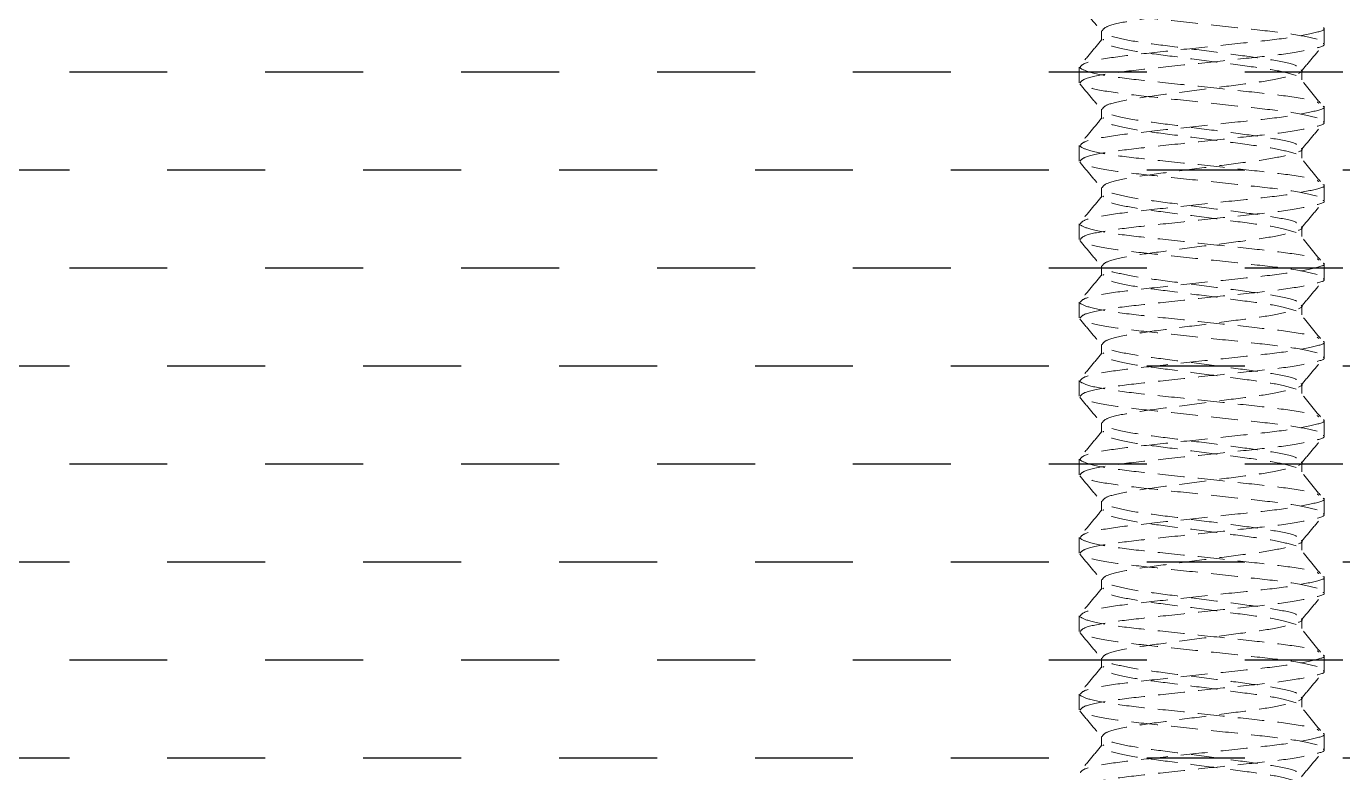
# Model space of a CAD drawing. Header units: millimetres. Extents: x 1522 to 2996, y -37 to 935.
# Drawn here: x 2295.18 to 2343.52, y 269.89 to 297.28 of the extents above; entities that cross this region are included whole.
import ezdxf

# ---------------------------------------------------------------- set-up
doc = ezdxf.new("R2010")
doc.units = ezdxf.units.MM
doc.linetypes.add('HIDDEN', pattern=[1.905, 1.27, -0.635])

# ---------------------------------------------------------------- blocks, each defined once
blk = doc.blocks.new('clampattachmentsideview')
at = {"linetype": 'Continuous'}
h = blk.add_hatch(dxfattribs=at)
h.set_pattern_fill('DASH', scale=37.203671, style=0)
h.set_pattern_definition([(0, (2388.1104, -134.014), (4.650459, 4.650459), [4.65046, -4.65046])])
h.paths.add_polyline_path([(3482.705, 103.273), (3482.705, 307.893), (3036.261, 307.893), (3036.261, 103.273)], flags=0)
at = {"color": 7, "linetype": 'HIDDEN', "lineweight": 0}
for p, q in [((3384.938, 287.027), (3384.938, 286.562)), ((3395.509, 286.425), (3395.509, 287.167)), ((3383.883, 285.307), (3383.883, 284.565)), ((3394.455, 284.702), (3394.455, 285.167)), ((3384.938, 283.307), (3384.938, 282.842)), ((3395.509, 282.705), (3395.509, 283.447)), ((3383.883, 281.587), (3383.883, 280.844)), ((3394.455, 280.982), (3394.455, 281.447)), ((3384.938, 279.586), (3384.938, 279.121)), ((3395.509, 278.984), (3395.509, 279.726)), ((3383.883, 277.866), (3383.883, 277.124)), ((3394.455, 277.261), (3394.455, 277.726)), ((3384.938, 275.866), (3384.938, 275.401)), ((3395.509, 275.264), (3395.509, 276.006)), ((3383.883, 274.146), (3383.883, 273.404)), ((3394.455, 273.541), (3394.455, 274.006)), ((3384.938, 272.146), (3384.938, 271.681)), ((3395.509, 271.544), (3395.509, 272.286)), ((3383.883, 270.426), (3383.883, 269.683)), ((3394.455, 269.821), (3394.455, 270.286)), ((3384.938, 268.425), (3384.938, 267.96)), ((3395.509, 267.823), (3395.509, 268.565)), ((3383.883, 266.705), (3383.883, 265.963)), ((3394.455, 266.1), (3394.455, 266.565)), ((3384.938, 264.705), (3384.938, 264.24)), ((3395.509, 264.103), (3395.509, 264.845)), ((3383.883, 262.985), (3383.883, 262.243)), ((3394.455, 262.38), (3394.455, 262.845)), ((3384.938, 260.985), (3384.938, 260.52)), ((3395.509, 260.382), (3395.509, 261.125)), ((3383.883, 259.264), (3383.883, 258.522)), ((3394.455, 258.659), (3394.455, 259.124)), ((3384.938, 257.264), (3384.938, 256.799)), ((3395.509, 256.662), (3395.509, 257.404)), ((3383.883, 255.544), (3383.883, 254.802)), ((3394.455, 254.939), (3394.455, 255.404)), ((3384.938, 253.544), (3384.938, 253.079)), ((3395.509, 252.942), (3395.509, 253.684))]:
    blk.add_line(p, q, dxfattribs=at)
for points, knots in [([(3384.974, 287.027), (3385.013, 287.093), (3385.096, 287.235), (3386.091, 287.478), (3387.611, 287.688), (3389.463, 287.931), (3391.34, 288.174), (3392.994, 288.383), (3394.066, 288.637), (3394.543, 288.794), (3394.43, 288.879), (3394.418, 288.887)], [0, 0, 0, 0, 0.109711, 0.237124, 0.359367, 0.485644, 0.611921, 0.734164, 0.861577, 0.985644, 1, 1, 1, 1]), ([(3383.903, 288.239), (3384.08, 288.027), (3384.433, 287.605), (3384.785, 287.183), (3384.962, 286.972)], [0, 0, 0, 0, 0.50008, 1, 1, 1, 1]), ([(3395.173, 286.625), (3394.828, 286.709), (3394.152, 286.873), (3392.229, 287.085), (3389.987, 287.327), (3387.679, 287.57), (3385.697, 287.78), (3384.295, 288.026), (3384.053, 288.169), (3383.939, 288.237)], [0, 0, 0, 0, 0.147324, 0.288729, 0.434754, 0.580778, 0.722184, 0.869508, 1, 1, 1, 1]), ([(3395.462, 287.167), (3395.477, 287.158), (3395.617, 287.073), (3395.035, 286.916), (3393.723, 286.662), (3391.705, 286.452), (3389.411, 286.209), (3387.149, 285.967), (3385.292, 285.757), (3384.079, 285.514), (3383.977, 285.372), (3383.93, 285.307)], [0, 0, 0, 0, 0.015181, 0.139258, 0.266646, 0.388916, 0.515181, 0.641446, 0.763716, 0.891104, 1, 1, 1, 1]), ([(3384.961, 286.618), (3384.784, 286.407), (3384.432, 285.984), (3384.079, 285.562), (3383.902, 285.351)], [0, 0, 0, 0, 0.499923, 1, 1, 1, 1]), ([(3383.93, 284.565), (3383.977, 284.63), (3384.079, 284.771), (3385.292, 285.015), (3387.149, 285.224), (3389.411, 285.467), (3391.705, 285.71), (3393.723, 285.92), (3395.035, 286.173), (3395.617, 286.331), (3395.477, 286.416), (3395.462, 286.425)], [0, 0, 0, 0, 0.108896, 0.236284, 0.358554, 0.484819, 0.611084, 0.733354, 0.860742, 0.984819, 1, 1, 1, 1]), ([(3394.18, 284.903), (3393.897, 284.987), (3393.344, 285.152), (3391.769, 285.363), (3389.933, 285.606), (3388.05, 285.848), (3386.403, 286.058), (3385.31, 286.312), (3384.837, 286.487), (3384.999, 286.591), (3385.042, 286.619)], [0, 0, 0, 0, 0.13827, 0.27093, 0.407968, 0.545007, 0.677667, 0.815937, 0.950577, 1, 1, 1, 1]), ([(3394.193, 285.357), (3394.189, 285.36), (3394.097, 285.442), (3393.264, 285.619), (3391.792, 285.828), (3389.925, 286.071), (3388.057, 286.313), (3386.381, 286.525), (3385.723, 286.689), (3385.387, 286.773)], [0, 0, 0, 0, 0.0081607, 0.1762395, 0.3374987, 0.50408, 0.6706616, 0.831921, 1, 1, 1, 1]), ([(3394.431, 285.112), (3394.607, 285.323), (3394.96, 285.745), (3395.313, 286.167), (3395.489, 286.378)], [0, 0, 0, 0, 0.499921, 1, 1, 1, 1]), ([(3383.89, 285.279), (3384.012, 285.205), (3384.261, 285.055), (3385.694, 284.802), (3387.681, 284.592), (3389.981, 284.349), (3392.251, 284.106), (3394.07, 283.897), (3395.122, 283.705), (3395.23, 283.611), (3395.25, 283.593)], [0, 0, 0, 0, 0.137096, 0.277851, 0.412952, 0.552465, 0.691979, 0.827079, 0.967834, 1, 1, 1, 1]), ([(3384.974, 283.307), (3385.013, 283.372), (3385.096, 283.514), (3386.091, 283.758), (3387.611, 283.968), (3389.463, 284.211), (3391.34, 284.453), (3392.994, 284.663), (3394.066, 284.917), (3394.543, 285.074), (3394.43, 285.158), (3394.418, 285.167)], [0, 0, 0, 0, 0.109711, 0.237124, 0.359367, 0.485644, 0.611921, 0.734165, 0.861577, 0.985644, 1, 1, 1, 1]), ([(3383.903, 284.518), (3384.08, 284.307), (3384.433, 283.885), (3384.785, 283.463), (3384.962, 283.252)], [0, 0, 0, 0, 0.50007, 1, 1, 1, 1]), ([(3395.173, 282.904), (3394.828, 282.988), (3394.152, 283.153), (3392.229, 283.365), (3389.987, 283.607), (3387.679, 283.85), (3385.697, 284.059), (3384.295, 284.305), (3384.053, 284.449), (3383.939, 284.516)], [0, 0, 0, 0, 0.147324, 0.288729, 0.434754, 0.580778, 0.722184, 0.869508, 1, 1, 1, 1]), ([(3395.329, 283.59), (3395.157, 283.8), (3394.813, 284.221), (3394.47, 284.641), (3394.298, 284.851)], [0, 0, 0, 0, 0.500016, 1, 1, 1, 1]), ([(3395.462, 283.447), (3395.477, 283.438), (3395.617, 283.352), (3395.035, 283.195), (3393.723, 282.941), (3391.705, 282.732), (3389.411, 282.489), (3387.149, 282.246), (3385.292, 282.036), (3384.079, 281.793), (3383.977, 281.652), (3383.93, 281.587)], [0, 0, 0, 0, 0.015181, 0.139258, 0.266646, 0.388917, 0.515181, 0.641446, 0.763716, 0.891104, 1, 1, 1, 1]), ([(3394.193, 281.636), (3394.189, 281.64), (3394.097, 281.721), (3393.264, 281.899), (3391.791, 282.107), (3389.928, 282.35), (3388.046, 282.593), (3386.422, 282.803), (3385.284, 283.046), (3385.087, 283.188), (3384.996, 283.253)], [0, 0, 0, 0, 0.007133, 0.154051, 0.295008, 0.440616, 0.586225, 0.727182, 0.8741, 1, 1, 1, 1]), ([(3384.961, 282.897), (3384.784, 282.686), (3384.432, 282.264), (3384.079, 281.842), (3383.902, 281.631)], [0, 0, 0, 0, 0.499923, 1, 1, 1, 1]), ([(3383.93, 280.844), (3383.977, 280.91), (3384.079, 281.051), (3385.292, 281.294), (3387.149, 281.504), (3389.411, 281.747), (3391.705, 281.989), (3393.723, 282.199), (3395.035, 282.453), (3395.617, 282.61), (3395.477, 282.695), (3395.462, 282.705)], [0, 0, 0, 0, 0.108896, 0.236284, 0.358554, 0.484819, 0.611084, 0.733354, 0.860742, 0.984819, 1, 1, 1, 1]), ([(3394.18, 281.183), (3393.897, 281.267), (3393.344, 281.431), (3391.769, 281.643), (3389.933, 281.885), (3388.05, 282.128), (3386.403, 282.338), (3385.31, 282.591), (3384.837, 282.767), (3384.999, 282.871), (3385.042, 282.899)], [0, 0, 0, 0, 0.13827, 0.27093, 0.407969, 0.545007, 0.677667, 0.815937, 0.950577, 1, 1, 1, 1]), ([(3394.431, 281.391), (3394.607, 281.602), (3394.96, 282.025), (3395.313, 282.447), (3395.489, 282.658)], [0, 0, 0, 0, 0.499921, 1, 1, 1, 1]), ([(3383.89, 281.559), (3384.012, 281.485), (3384.261, 281.334), (3385.694, 281.081), (3387.681, 280.871), (3389.981, 280.629), (3392.251, 280.386), (3394.07, 280.177), (3395.122, 279.985), (3395.23, 279.89), (3395.25, 279.873)], [0, 0, 0, 0, 0.1370965, 0.2778513, 0.4129517, 0.5524654, 0.691979, 0.8270794, 0.9678342, 1, 1, 1, 1]), ([(3384.974, 279.586), (3385.013, 279.652), (3385.096, 279.794), (3386.091, 280.038), (3387.611, 280.248), (3389.463, 280.49), (3391.34, 280.733), (3392.994, 280.943), (3394.066, 281.196), (3394.543, 281.353), (3394.43, 281.438), (3394.418, 281.447)], [0, 0, 0, 0, 0.109711, 0.237124, 0.359367, 0.485644, 0.611921, 0.734164, 0.861577, 0.985644, 1, 1, 1, 1]), ([(3383.903, 280.798), (3384.08, 280.587), (3384.433, 280.165), (3384.785, 279.742), (3384.962, 279.531)], [0, 0, 0, 0, 0.50008, 1, 1, 1, 1]), ([(3395.173, 279.184), (3394.828, 279.268), (3394.152, 279.433), (3392.229, 279.644), (3389.987, 279.886), (3387.679, 280.129), (3385.697, 280.339), (3384.295, 280.585), (3384.053, 280.729), (3383.939, 280.796)], [0, 0, 0, 0, 0.147324, 0.288729, 0.434754, 0.580778, 0.722184, 0.869508, 1, 1, 1, 1]), ([(3395.329, 279.87), (3395.157, 280.08), (3394.813, 280.5), (3394.47, 280.921), (3394.298, 281.131)], [0, 0, 0, 0, 0.500006, 1, 1, 1, 1]), ([(3395.462, 279.726), (3395.477, 279.717), (3395.617, 279.632), (3395.035, 279.475), (3393.723, 279.221), (3391.705, 279.011), (3389.411, 278.769), (3387.149, 278.526), (3385.292, 278.316), (3384.079, 278.073), (3383.977, 277.931), (3383.93, 277.866)], [0, 0, 0, 0, 0.015181, 0.139258, 0.266646, 0.388916, 0.515181, 0.641446, 0.763716, 0.891104, 1, 1, 1, 1]), ([(3384.961, 279.177), (3384.784, 278.966), (3384.432, 278.543), (3384.079, 278.121), (3383.902, 277.91)], [0, 0, 0, 0, 0.499923, 1, 1, 1, 1]), ([(3383.93, 277.124), (3383.977, 277.189), (3384.079, 277.331), (3385.292, 277.574), (3387.149, 277.784), (3389.411, 278.026), (3391.705, 278.269), (3393.723, 278.479), (3395.035, 278.733), (3395.617, 278.89), (3395.477, 278.975), (3395.462, 278.984)], [0, 0, 0, 0, 0.108896, 0.236284, 0.358554, 0.484819, 0.611083, 0.733354, 0.860742, 0.984819, 1, 1, 1, 1]), ([(3394.18, 277.462), (3393.897, 277.546), (3393.344, 277.711), (3391.769, 277.923), (3389.933, 278.165), (3388.05, 278.408), (3386.403, 278.617), (3385.31, 278.871), (3384.837, 279.047), (3384.999, 279.151), (3385.042, 279.178)], [0, 0, 0, 0, 0.13827, 0.27093, 0.407968, 0.545007, 0.677667, 0.815937, 0.950577, 1, 1, 1, 1]), ([(3394.193, 277.916), (3394.189, 277.92), (3394.097, 278.001), (3393.264, 278.179), (3391.792, 278.387), (3389.925, 278.63), (3388.057, 278.872), (3386.381, 279.084), (3385.723, 279.249), (3385.387, 279.333)], [0, 0, 0, 0, 0.008161, 0.17624, 0.337499, 0.50408, 0.670662, 0.831921, 1, 1, 1, 1]), ([(3394.431, 277.671), (3394.607, 277.882), (3394.96, 278.304), (3395.313, 278.727), (3395.489, 278.938)], [0, 0, 0, 0, 0.499921, 1, 1, 1, 1]), ([(3383.89, 277.838), (3384.012, 277.764), (3384.261, 277.614), (3385.694, 277.361), (3387.681, 277.151), (3389.981, 276.908), (3392.251, 276.665), (3394.07, 276.457), (3395.122, 276.265), (3395.23, 276.17), (3395.25, 276.152)], [0, 0, 0, 0, 0.137096, 0.277851, 0.412952, 0.552465, 0.691979, 0.827079, 0.967834, 1, 1, 1, 1]), ([(3384.974, 275.866), (3385.013, 275.932), (3385.096, 276.074), (3386.091, 276.317), (3387.611, 276.527), (3389.463, 276.77), (3391.34, 277.012), (3392.994, 277.222), (3394.066, 277.476), (3394.543, 277.633), (3394.43, 277.717), (3394.418, 277.726)], [0, 0, 0, 0, 0.109711, 0.237124, 0.359367, 0.485644, 0.611921, 0.734164, 0.861577, 0.985644, 1, 1, 1, 1]), ([(3383.903, 277.077), (3384.08, 276.866), (3384.433, 276.444), (3384.785, 276.022), (3384.962, 275.811)], [0, 0, 0, 0, 0.50007, 1, 1, 1, 1]), ([(3395.173, 275.463), (3394.828, 275.548), (3394.152, 275.712), (3392.229, 275.924), (3389.987, 276.166), (3387.679, 276.409), (3385.697, 276.619), (3384.295, 276.864), (3384.053, 277.008), (3383.939, 277.076)], [0, 0, 0, 0, 0.147324, 0.288729, 0.434754, 0.580778, 0.722184, 0.869508, 1, 1, 1, 1]), ([(3395.329, 276.149), (3395.157, 276.36), (3394.813, 276.78), (3394.47, 277.2), (3394.298, 277.411)], [0, 0, 0, 0, 0.500016, 1, 1, 1, 1]), ([(3395.462, 276.006), (3395.477, 275.997), (3395.617, 275.912), (3395.035, 275.755), (3393.723, 275.501), (3391.705, 275.291), (3389.411, 275.048), (3387.149, 274.805), (3385.292, 274.596), (3384.079, 274.352), (3383.977, 274.211), (3383.93, 274.146)], [0, 0, 0, 0, 0.015181, 0.139258, 0.266646, 0.388916, 0.515181, 0.641446, 0.763716, 0.891104, 1, 1, 1, 1]), ([(3384.961, 275.457), (3384.784, 275.246), (3384.432, 274.823), (3384.079, 274.401), (3383.902, 274.19)], [0, 0, 0, 0, 0.499923, 1, 1, 1, 1]), ([(3383.93, 273.404), (3383.977, 273.469), (3384.079, 273.61), (3385.292, 273.854), (3387.149, 274.063), (3389.411, 274.306), (3391.705, 274.549), (3393.723, 274.758), (3395.035, 275.012), (3395.617, 275.17), (3395.477, 275.255), (3395.462, 275.264)], [0, 0, 0, 0, 0.108896, 0.236284, 0.358554, 0.484819, 0.611084, 0.733354, 0.860742, 0.984819, 1, 1, 1, 1]), ([(3394.18, 273.742), (3393.897, 273.826), (3393.344, 273.991), (3391.769, 274.202), (3389.933, 274.444), (3388.05, 274.687), (3386.403, 274.897), (3385.31, 275.151), (3384.837, 275.326), (3384.999, 275.43), (3385.042, 275.458)], [0, 0, 0, 0, 0.13827, 0.27093, 0.407969, 0.545007, 0.677667, 0.815937, 0.950577, 1, 1, 1, 1]), ([(3394.193, 274.196), (3394.189, 274.199), (3394.097, 274.281), (3393.264, 274.458), (3391.792, 274.667), (3389.925, 274.91), (3388.057, 275.152), (3386.381, 275.364), (3385.723, 275.528), (3385.387, 275.612)], [0, 0, 0, 0, 0.0081607, 0.1762395, 0.3374989, 0.5040802, 0.6706616, 0.831921, 1, 1, 1, 1]), ([(3394.431, 273.951), (3394.607, 274.162), (3394.96, 274.584), (3395.313, 275.006), (3395.489, 275.217)], [0, 0, 0, 0, 0.499921, 1, 1, 1, 1]), ([(3383.89, 274.118), (3384.012, 274.044), (3384.261, 273.894), (3385.694, 273.641), (3387.681, 273.431), (3389.981, 273.188), (3392.251, 272.945), (3394.07, 272.736), (3395.122, 272.544), (3395.23, 272.45), (3395.25, 272.432)], [0, 0, 0, 0, 0.1370965, 0.2778513, 0.4129517, 0.5524654, 0.691979, 0.8270794, 0.9678342, 1, 1, 1, 1]), ([(3384.974, 272.146), (3385.013, 272.211), (3385.096, 272.353), (3386.091, 272.597), (3387.611, 272.807), (3389.463, 273.049), (3391.34, 273.292), (3392.994, 273.502), (3394.066, 273.756), (3394.543, 273.912), (3394.43, 273.997), (3394.418, 274.006)], [0, 0, 0, 0, 0.109711, 0.237124, 0.359367, 0.485644, 0.611921, 0.734164, 0.861577, 0.985644, 1, 1, 1, 1]), ([(3383.903, 273.357), (3384.08, 273.146), (3384.433, 272.724), (3384.785, 272.302), (3384.962, 272.09)], [0, 0, 0, 0, 0.50008, 1, 1, 1, 1]), ([(3395.173, 271.743), (3394.828, 271.827), (3394.152, 271.992), (3392.229, 272.204), (3389.987, 272.446), (3387.679, 272.689), (3385.697, 272.898), (3384.295, 273.144), (3384.053, 273.288), (3383.939, 273.355)], [0, 0, 0, 0, 0.147324, 0.288729, 0.434754, 0.580778, 0.722184, 0.869508, 1, 1, 1, 1]), ([(3395.329, 272.429), (3395.157, 272.639), (3394.813, 273.06), (3394.47, 273.48), (3394.298, 273.69)], [0, 0, 0, 0, 0.500006, 1, 1, 1, 1]), ([(3395.462, 272.286), (3395.477, 272.276), (3395.617, 272.191), (3395.035, 272.034), (3393.723, 271.78), (3391.705, 271.571), (3389.411, 271.328), (3387.149, 271.085), (3385.292, 270.875), (3384.079, 270.632), (3383.977, 270.491), (3383.93, 270.426)], [0, 0, 0, 0, 0.015181, 0.139258, 0.266646, 0.388916, 0.515181, 0.641446, 0.763716, 0.891104, 1, 1, 1, 1]), ([(3394.193, 270.475), (3394.189, 270.479), (3394.097, 270.56), (3393.264, 270.738), (3391.791, 270.946), (3389.928, 271.189), (3388.046, 271.432), (3386.422, 271.642), (3385.284, 271.885), (3385.087, 272.027), (3384.996, 272.092)], [0, 0, 0, 0, 0.007133, 0.154051, 0.295008, 0.440616, 0.586225, 0.727182, 0.8741, 1, 1, 1, 1]), ([(3384.961, 271.736), (3384.784, 271.525), (3384.432, 271.103), (3384.079, 270.681), (3383.902, 270.469)], [0, 0, 0, 0, 0.499923, 1, 1, 1, 1]), ([(3383.93, 269.683), (3383.977, 269.749), (3384.079, 269.89), (3385.292, 270.133), (3387.149, 270.343), (3389.411, 270.586), (3391.705, 270.828), (3393.723, 271.038), (3395.035, 271.292), (3395.617, 271.449), (3395.477, 271.534), (3395.462, 271.544)], [0, 0, 0, 0, 0.108896, 0.236284, 0.358554, 0.484819, 0.611083, 0.733354, 0.860742, 0.984819, 1, 1, 1, 1]), ([(3394.18, 270.021), (3393.897, 270.106), (3393.344, 270.27), (3391.769, 270.482), (3389.933, 270.724), (3388.05, 270.967), (3386.403, 271.177), (3385.31, 271.43), (3384.837, 271.606), (3384.999, 271.71), (3385.042, 271.738)], [0, 0, 0, 0, 0.13827, 0.27093, 0.407968, 0.545007, 0.677667, 0.815937, 0.950577, 1, 1, 1, 1]), ([(3394.431, 270.23), (3394.607, 270.441), (3394.96, 270.864), (3395.313, 271.286), (3395.489, 271.497)], [0, 0, 0, 0, 0.499921, 1, 1, 1, 1]), ([(3383.89, 270.398), (3384.012, 270.324), (3384.261, 270.173), (3385.694, 269.92), (3387.681, 269.71), (3389.981, 269.468), (3392.251, 269.225), (3394.07, 269.016), (3395.122, 268.824), (3395.23, 268.729), (3395.25, 268.712)], [0, 0, 0, 0, 0.137096, 0.277851, 0.412952, 0.552465, 0.691979, 0.827079, 0.967834, 1, 1, 1, 1]), ([(3384.974, 268.425), (3385.013, 268.491), (3385.096, 268.633), (3386.091, 268.876), (3387.611, 269.086), (3389.463, 269.329), (3391.34, 269.572), (3392.994, 269.782), (3394.066, 270.035), (3394.543, 270.192), (3394.43, 270.277), (3394.418, 270.285)], [0, 0, 0, 0, 0.109711, 0.237124, 0.359367, 0.485644, 0.611921, 0.734164, 0.861577, 0.985644, 1, 1, 1, 1]), ([(3383.903, 269.637), (3384.08, 269.426), (3384.433, 269.004), (3384.785, 268.581), (3384.962, 268.37)], [0, 0, 0, 0, 0.50007, 1, 1, 1, 1]), ([(3395.173, 268.023), (3394.828, 268.107), (3394.152, 268.272), (3392.229, 268.483), (3389.987, 268.725), (3387.679, 268.968), (3385.697, 269.178), (3384.295, 269.424), (3384.053, 269.567), (3383.939, 269.635)], [0, 0, 0, 0, 0.147324, 0.288729, 0.434754, 0.580778, 0.722184, 0.869508, 1, 1, 1, 1]), ([(3395.329, 268.709), (3395.157, 268.919), (3394.813, 269.339), (3394.47, 269.76), (3394.298, 269.97)], [0, 0, 0, 0, 0.500016, 1, 1, 1, 1]), ([(3395.462, 268.565), (3395.477, 268.556), (3395.617, 268.471), (3395.035, 268.314), (3393.723, 268.06), (3391.705, 267.85), (3389.411, 267.607), (3387.149, 267.365), (3385.292, 267.155), (3384.079, 266.912), (3383.977, 266.77), (3383.93, 266.705)], [0, 0, 0, 0, 0.015181, 0.139258, 0.266646, 0.388916, 0.515181, 0.641446, 0.763716, 0.891104, 1, 1, 1, 1]), ([(3394.193, 266.755), (3394.189, 266.759), (3394.097, 266.84), (3393.264, 267.018), (3391.791, 267.226), (3389.928, 267.469), (3388.046, 267.711), (3386.422, 267.921), (3385.284, 268.165), (3385.087, 268.306), (3384.996, 268.372)], [0, 0, 0, 0, 0.007133, 0.154051, 0.295008, 0.440616, 0.586225, 0.727182, 0.8741, 1, 1, 1, 1]), ([(3384.961, 268.016), (3384.784, 267.805), (3384.432, 267.382), (3384.079, 266.96), (3383.902, 266.749)], [0, 0, 0, 0, 0.499923, 1, 1, 1, 1]), ([(3383.93, 265.963), (3383.977, 266.028), (3384.079, 266.17), (3385.292, 266.413), (3387.149, 266.623), (3389.411, 266.865), (3391.705, 267.108), (3393.723, 267.318), (3395.035, 267.572), (3395.617, 267.729), (3395.477, 267.814), (3395.462, 267.823)], [0, 0, 0, 0, 0.108896, 0.236284, 0.358554, 0.484819, 0.611084, 0.733354, 0.860742, 0.984819, 1, 1, 1, 1]), ([(3394.18, 266.301), (3393.897, 266.385), (3393.344, 266.55), (3391.769, 266.762), (3389.933, 267.004), (3388.05, 267.247), (3386.403, 267.456), (3385.31, 267.71), (3384.837, 267.886), (3384.999, 267.989), (3385.042, 268.017)], [0, 0, 0, 0, 0.13827, 0.27093, 0.407969, 0.545007, 0.677667, 0.815937, 0.950577, 1, 1, 1, 1]), ([(3394.431, 266.51), (3394.607, 266.721), (3394.96, 267.143), (3395.313, 267.565), (3395.489, 267.777)], [0, 0, 0, 0, 0.499921, 1, 1, 1, 1]), ([(3383.89, 266.677), (3384.012, 266.603), (3384.261, 266.453), (3385.694, 266.2), (3387.681, 265.99), (3389.981, 265.747), (3392.251, 265.504), (3394.07, 265.296), (3395.122, 265.104), (3395.23, 265.009), (3395.25, 264.991)], [0, 0, 0, 0, 0.137096, 0.277851, 0.412952, 0.552465, 0.691979, 0.827079, 0.967834, 1, 1, 1, 1]), ([(3384.974, 264.705), (3385.013, 264.771), (3385.096, 264.913), (3386.091, 265.156), (3387.611, 265.366), (3389.463, 265.609), (3391.34, 265.851), (3392.994, 266.061), (3394.066, 266.315), (3394.543, 266.472), (3394.43, 266.556), (3394.418, 266.565)], [0, 0, 0, 0, 0.109711, 0.237124, 0.359367, 0.485644, 0.611921, 0.734164, 0.861577, 0.985644, 1, 1, 1, 1]), ([(3395.329, 264.988), (3395.157, 265.198), (3394.813, 265.619), (3394.47, 266.039), (3394.298, 266.25)], [0, 0, 0, 0, 0.500006, 1, 1, 1, 1]), ([(3383.903, 265.916), (3384.08, 265.705), (3384.433, 265.283), (3384.785, 264.861), (3384.962, 264.65)], [0, 0, 0, 0, 0.50008, 1, 1, 1, 1]), ([(3395.173, 264.302), (3394.828, 264.386), (3394.152, 264.551), (3392.229, 264.763), (3389.987, 265.005), (3387.679, 265.248), (3385.697, 265.458), (3384.295, 265.703), (3384.053, 265.847), (3383.939, 265.915)], [0, 0, 0, 0, 0.147324, 0.288729, 0.434754, 0.580778, 0.722184, 0.869508, 1, 1, 1, 1]), ([(3395.462, 264.845), (3395.477, 264.836), (3395.617, 264.751), (3395.035, 264.593), (3393.723, 264.34), (3391.705, 264.13), (3389.411, 263.887), (3387.149, 263.644), (3385.292, 263.435), (3384.079, 263.191), (3383.977, 263.05), (3383.93, 262.985)], [0, 0, 0, 0, 0.015181, 0.139258, 0.266646, 0.388916, 0.515181, 0.641446, 0.763716, 0.891104, 1, 1, 1, 1]), ([(3394.193, 263.034), (3394.189, 263.038), (3394.097, 263.12), (3393.264, 263.297), (3391.792, 263.506), (3389.925, 263.749), (3388.057, 263.991), (3386.381, 264.203), (3385.723, 264.367), (3385.387, 264.451)], [0, 0, 0, 0, 0.008161, 0.17624, 0.337499, 0.50408, 0.670661, 0.831921, 1, 1, 1, 1]), ([(3384.961, 264.296), (3384.784, 264.084), (3384.432, 263.662), (3384.079, 263.24), (3383.902, 263.029)], [0, 0, 0, 0, 0.499923, 1, 1, 1, 1]), ([(3383.93, 262.243), (3383.977, 262.308), (3384.079, 262.449), (3385.292, 262.692), (3387.149, 262.902), (3389.411, 263.145), (3391.705, 263.388), (3393.723, 263.597), (3395.035, 263.851), (3395.617, 264.008), (3395.477, 264.094), (3395.462, 264.103)], [0, 0, 0, 0, 0.108896, 0.236284, 0.358554, 0.484819, 0.611083, 0.733354, 0.860742, 0.984819, 1, 1, 1, 1]), ([(3394.18, 262.581), (3393.897, 262.665), (3393.344, 262.829), (3391.769, 263.041), (3389.933, 263.283), (3388.05, 263.526), (3386.403, 263.736), (3385.31, 263.99), (3384.837, 264.165), (3384.999, 264.269), (3385.042, 264.297)], [0, 0, 0, 0, 0.13827, 0.27093, 0.407968, 0.545007, 0.677667, 0.815937, 0.950577, 1, 1, 1, 1]), ([(3394.431, 262.789), (3394.607, 263.001), (3394.96, 263.423), (3395.313, 263.845), (3395.489, 264.056)], [0, 0, 0, 0, 0.499926, 1, 1, 1, 1]), ([(3383.89, 262.957), (3384.012, 262.883), (3384.261, 262.733), (3385.694, 262.48), (3387.681, 262.27), (3389.981, 262.027), (3392.251, 261.784), (3394.07, 261.575), (3395.122, 261.383), (3395.23, 261.288), (3395.25, 261.271)], [0, 0, 0, 0, 0.137096, 0.277851, 0.412952, 0.552465, 0.691979, 0.827079, 0.967834, 1, 1, 1, 1]), ([(3384.974, 260.985), (3385.013, 261.05), (3385.096, 261.192), (3386.091, 261.436), (3387.611, 261.646), (3389.463, 261.888), (3391.34, 262.131), (3392.994, 262.341), (3394.066, 262.595), (3394.543, 262.751), (3394.43, 262.836), (3394.418, 262.845)], [0, 0, 0, 0, 0.109711, 0.237124, 0.359367, 0.485644, 0.611921, 0.734164, 0.861577, 0.985644, 1, 1, 1, 1]), ([(3395.329, 261.268), (3395.157, 261.478), (3394.813, 261.899), (3394.47, 262.319), (3394.298, 262.529)], [0, 0, 0, 0, 0.500016, 1, 1, 1, 1]), ([(3383.903, 262.196), (3384.08, 261.985), (3384.433, 261.563), (3384.785, 261.14), (3384.962, 260.929)], [0, 0, 0, 0, 0.50007, 1, 1, 1, 1]), ([(3395.173, 260.582), (3394.828, 260.666), (3394.152, 260.831), (3392.229, 261.042), (3389.987, 261.285), (3387.679, 261.527), (3385.697, 261.737), (3384.295, 261.983), (3384.053, 262.127), (3383.939, 262.194)], [0, 0, 0, 0, 0.147324, 0.288729, 0.434754, 0.580778, 0.722184, 0.869508, 1, 1, 1, 1]), ([(3395.462, 261.125), (3395.477, 261.115), (3395.617, 261.03), (3395.035, 260.873), (3393.723, 260.619), (3391.705, 260.409), (3389.411, 260.167), (3387.149, 259.924), (3385.292, 259.714), (3384.079, 259.471), (3383.977, 259.33), (3383.93, 259.264)], [0, 0, 0, 0, 0.015181, 0.139258, 0.266646, 0.388916, 0.515181, 0.641446, 0.763716, 0.891104, 1, 1, 1, 1]), ([(3394.193, 259.314), (3394.189, 259.318), (3394.097, 259.399), (3393.264, 259.577), (3391.792, 259.785), (3389.925, 260.028), (3388.057, 260.27), (3386.381, 260.482), (3385.723, 260.647), (3385.387, 260.731)], [0, 0, 0, 0, 0.0081607, 0.1762395, 0.3374989, 0.5040802, 0.6706616, 0.831921, 1, 1, 1, 1]), ([(3384.961, 260.575), (3384.784, 260.364), (3384.432, 259.942), (3384.079, 259.519), (3383.902, 259.308)], [0, 0, 0, 0, 0.499923, 1, 1, 1, 1]), ([(3383.93, 258.522), (3383.977, 258.587), (3384.079, 258.729), (3385.292, 258.972), (3387.149, 259.182), (3389.411, 259.425), (3391.705, 259.667), (3393.723, 259.877), (3395.035, 260.131), (3395.617, 260.288), (3395.477, 260.373), (3395.462, 260.382)], [0, 0, 0, 0, 0.108896, 0.236284, 0.358554, 0.484819, 0.611084, 0.733354, 0.860742, 0.984819, 1, 1, 1, 1]), ([(3394.18, 258.86), (3393.897, 258.944), (3393.344, 259.109), (3391.769, 259.321), (3389.933, 259.563), (3388.05, 259.806), (3386.403, 260.016), (3385.31, 260.269), (3384.837, 260.445), (3384.999, 260.549), (3385.042, 260.577)], [0, 0, 0, 0, 0.13827, 0.27093, 0.407969, 0.545007, 0.677667, 0.815937, 0.950577, 1, 1, 1, 1]), ([(3394.431, 259.069), (3394.607, 259.28), (3394.96, 259.703), (3395.313, 260.125), (3395.489, 260.336)], [0, 0, 0, 0, 0.499921, 1, 1, 1, 1]), ([(3383.89, 259.237), (3384.012, 259.162), (3384.261, 259.012), (3385.694, 258.759), (3387.681, 258.549), (3389.981, 258.307), (3392.251, 258.064), (3394.07, 257.855), (3395.122, 257.663), (3395.23, 257.568), (3395.25, 257.55)], [0, 0, 0, 0, 0.137096, 0.277851, 0.412952, 0.552465, 0.691979, 0.827079, 0.967834, 1, 1, 1, 1]), ([(3384.974, 257.264), (3385.013, 257.33), (3385.096, 257.472), (3386.091, 257.715), (3387.611, 257.925), (3389.463, 258.168), (3391.34, 258.411), (3392.994, 258.62), (3394.066, 258.874), (3394.543, 259.031), (3394.43, 259.116), (3394.418, 259.124)], [0, 0, 0, 0, 0.109711, 0.237124, 0.359367, 0.485644, 0.611921, 0.734164, 0.861577, 0.985644, 1, 1, 1, 1]), ([(3395.329, 257.548), (3395.157, 257.758), (3394.813, 258.178), (3394.47, 258.599), (3394.298, 258.809)], [0, 0, 0, 0, 0.500016, 1, 1, 1, 1]), ([(3383.903, 258.476), (3384.08, 258.265), (3384.433, 257.842), (3384.785, 257.42), (3384.962, 257.209)], [0, 0, 0, 0, 0.50008, 1, 1, 1, 1]), ([(3395.173, 256.862), (3394.828, 256.946), (3394.152, 257.11), (3392.229, 257.322), (3389.987, 257.564), (3387.679, 257.807), (3385.697, 258.017), (3384.295, 258.263), (3384.053, 258.406), (3383.939, 258.474)], [0, 0, 0, 0, 0.147324, 0.288729, 0.434754, 0.580778, 0.722184, 0.869508, 1, 1, 1, 1]), ([(3395.462, 257.404), (3395.477, 257.395), (3395.617, 257.31), (3395.035, 257.153), (3393.723, 256.899), (3391.705, 256.689), (3389.411, 256.446), (3387.149, 256.204), (3385.292, 255.994), (3384.079, 255.751), (3383.977, 255.609), (3383.93, 255.544)], [0, 0, 0, 0, 0.015181, 0.139258, 0.266646, 0.388916, 0.515181, 0.641446, 0.763716, 0.891104, 1, 1, 1, 1]), ([(3394.193, 255.594), (3394.189, 255.597), (3394.097, 255.679), (3393.264, 255.856), (3391.792, 256.065), (3389.925, 256.308), (3388.057, 256.55), (3386.381, 256.762), (3385.723, 256.926), (3385.387, 257.011)], [0, 0, 0, 0, 0.008161, 0.17624, 0.337499, 0.50408, 0.670661, 0.831921, 1, 1, 1, 1]), ([(3384.961, 256.855), (3384.784, 256.644), (3384.432, 256.221), (3384.079, 255.799), (3383.902, 255.588)], [0, 0, 0, 0, 0.499923, 1, 1, 1, 1]), ([(3383.93, 254.802), (3383.977, 254.867), (3384.079, 255.008), (3385.292, 255.252), (3387.149, 255.461), (3389.411, 255.704), (3391.705, 255.947), (3393.723, 256.157), (3395.035, 256.411), (3395.617, 256.568), (3395.477, 256.653), (3395.462, 256.662)], [0, 0, 0, 0, 0.108896, 0.236284, 0.358554, 0.484819, 0.611084, 0.733354, 0.860742, 0.984819, 1, 1, 1, 1]), ([(3394.18, 255.14), (3393.897, 255.224), (3393.344, 255.389), (3391.769, 255.6), (3389.933, 255.843), (3388.05, 256.085), (3386.403, 256.295), (3385.31, 256.549), (3384.837, 256.724), (3384.999, 256.828), (3385.042, 256.856)], [0, 0, 0, 0, 0.13827, 0.27093, 0.407968, 0.545007, 0.677667, 0.815937, 0.950577, 1, 1, 1, 1]), ([(3394.431, 255.349), (3394.607, 255.56), (3394.96, 255.982), (3395.313, 256.404), (3395.489, 256.615)], [0, 0, 0, 0, 0.499926, 1, 1, 1, 1]), ([(3383.89, 255.516), (3384.012, 255.442), (3384.261, 255.292), (3385.694, 255.039), (3387.681, 254.829), (3389.981, 254.586), (3392.251, 254.343), (3394.07, 254.134), (3395.122, 253.942), (3395.23, 253.848), (3395.25, 253.83)], [0, 0, 0, 0, 0.137096, 0.277851, 0.412952, 0.552465, 0.691979, 0.827079, 0.967834, 1, 1, 1, 1]), ([(3384.974, 253.544), (3385.013, 253.609), (3385.096, 253.751), (3386.091, 253.995), (3387.611, 254.205), (3389.463, 254.448), (3391.34, 254.69), (3392.994, 254.9), (3394.066, 255.154), (3394.543, 255.311), (3394.43, 255.395), (3394.418, 255.404)], [0, 0, 0, 0, 0.109711, 0.237124, 0.359367, 0.485644, 0.611921, 0.734164, 0.861577, 0.985644, 1, 1, 1, 1]), ([(3395.329, 253.827), (3395.157, 254.037), (3394.813, 254.458), (3394.47, 254.878), (3394.298, 255.088)], [0, 0, 0, 0, 0.500016, 1, 1, 1, 1]), ([(3383.903, 254.755), (3384.08, 254.544), (3384.433, 254.122), (3384.785, 253.7), (3384.962, 253.489)], [0, 0, 0, 0, 0.50007, 1, 1, 1, 1]), ([(3395.173, 253.141), (3394.828, 253.225), (3394.152, 253.39), (3392.229, 253.602), (3389.987, 253.844), (3387.679, 254.087), (3385.697, 254.297), (3384.295, 254.542), (3384.053, 254.686), (3383.939, 254.753)], [0, 0, 0, 0, 0.147324, 0.288729, 0.434754, 0.580778, 0.722184, 0.869508, 1, 1, 1, 1]), ([(3384.961, 253.135), (3384.784, 252.923), (3384.432, 252.501), (3384.079, 252.079), (3383.902, 251.868)], [0, 0, 0, 0, 0.499933, 1, 1, 1, 1]), ([(3395.462, 253.684), (3395.477, 253.675), (3395.617, 253.589), (3395.035, 253.432), (3393.723, 253.178), (3391.705, 252.969), (3389.411, 252.726), (3387.149, 252.483), (3385.292, 252.273), (3384.079, 252.03), (3383.977, 251.889), (3383.93, 251.824)], [0, 0, 0, 0, 0.015181, 0.139258, 0.266646, 0.388916, 0.515181, 0.641446, 0.763716, 0.891104, 1, 1, 1, 1]), ([(3394.18, 251.42), (3393.897, 251.504), (3393.344, 251.668), (3391.769, 251.88), (3389.933, 252.122), (3388.05, 252.365), (3386.403, 252.575), (3385.31, 252.828), (3384.837, 253.004), (3384.999, 253.108), (3385.042, 253.136)], [0, 0, 0, 0, 0.13827, 0.27093, 0.407969, 0.545007, 0.677667, 0.815937, 0.950577, 1, 1, 1, 1]), ([(3394.193, 251.873), (3394.189, 251.877), (3394.097, 251.958), (3393.264, 252.136), (3391.792, 252.344), (3389.925, 252.588), (3388.057, 252.83), (3386.381, 253.041), (3385.723, 253.206), (3385.387, 253.29)], [0, 0, 0, 0, 0.0081607, 0.1762395, 0.3374989, 0.5040802, 0.6706616, 0.831921, 1, 1, 1, 1]), ([(3383.93, 251.082), (3383.977, 251.147), (3384.079, 251.288), (3385.292, 251.531), (3387.149, 251.741), (3389.411, 251.984), (3391.705, 252.227), (3393.723, 252.436), (3395.035, 252.69), (3395.617, 252.847), (3395.477, 252.932), (3395.462, 252.942)], [0, 0, 0, 0, 0.108896, 0.236284, 0.358554, 0.484819, 0.611084, 0.733354, 0.860742, 0.984819, 1, 1, 1, 1]), ([(3394.431, 251.628), (3394.607, 251.84), (3394.96, 252.262), (3395.313, 252.684), (3395.489, 252.895)], [0, 0, 0, 0, 0.499921, 1, 1, 1, 1])]:
    blk.add_open_spline(points, degree=3, knots=knots, dxfattribs=at)

msp = doc.modelspace()

# ---------------------------------------------------------------- block references
at = {"xscale": 0.7734714251250002, "yscale": 0.7734714251250002, "zscale": 0.7734714251250002}
msp.add_blockref('clampattachmentsideview', (-283.486, 75.109), dxfattribs=at)

doc.saveas('drawing.dxf')
